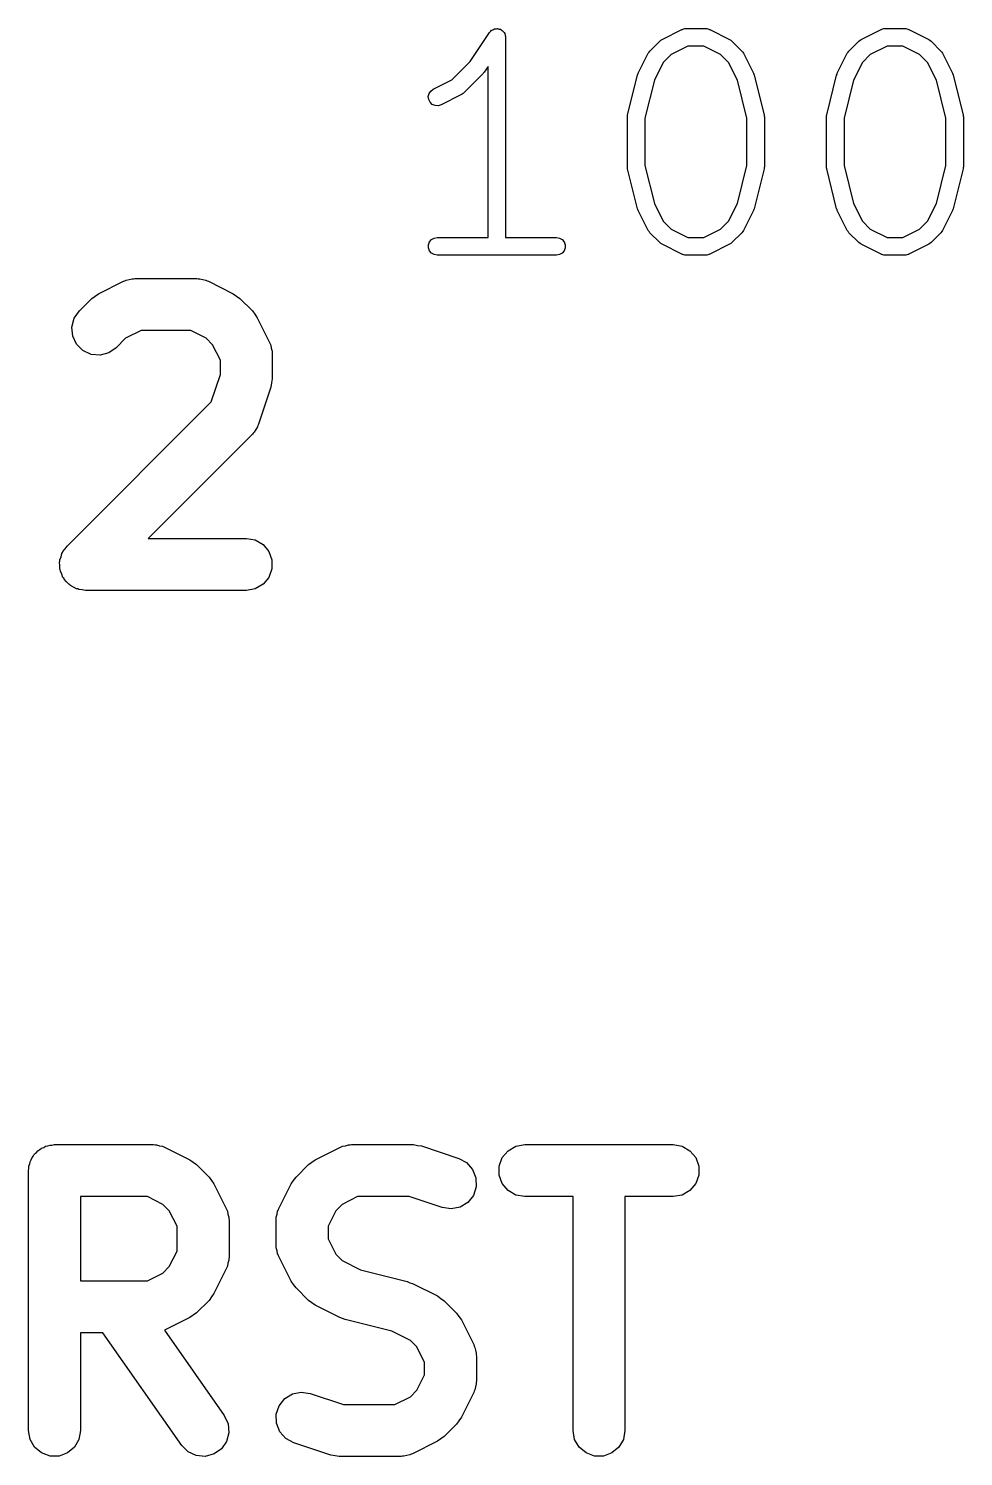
# Model space of a CAD drawing. Extents: x 0 to 76, y -93 to 16.
# Drawn here: x 9.67 to 15.07, y -74.33 to -66.09 of the extents above; entities that cross this region are included whole.
import ezdxf

# ---------------------------------------------------------------- set-up
doc = ezdxf.new("R2010")
doc.units = 0
doc.header["$MEASUREMENT"] = 0
doc.layers.add('BLACK', color=7, linetype='CONTINUOUS')

msp = doc.modelspace()

# ---------------------------------------------------------------- linework, layer by layer
at = {"layer": 'Black'}
for p, q in [((12.2201, -66.276), (12.3323, -66.1079)), ((12.3323, -66.1079), (12.3342, -66.1058)), ((12.3342, -66.1058), (12.3356, -66.1034)), ((12.3356, -66.1034), (12.3403, -66.0995)), ((12.3403, -66.0995), (12.3444, -66.0951)), ((12.3444, -66.0951), (12.347, -66.0939)), ((12.347, -66.0939), (12.3491, -66.0921)), ((12.3491, -66.0921), (12.3548, -66.09)), ((12.3548, -66.09), (12.3603, -66.0873)), ((12.3603, -66.0873), (12.3631, -66.087)), ((12.3631, -66.087), (12.3657, -66.086)), ((12.3657, -66.086), (12.3718, -66.086)), ((12.3718, -66.086), (12.3778, -66.0854)), ((12.3778, -66.0854), (12.3805, -66.086)), ((12.3805, -66.086), (12.3833, -66.086)), ((12.3833, -66.086), (12.389, -66.0881)), ((12.389, -66.0881), (12.3949, -66.0895)), ((12.3949, -66.0895), (12.3973, -66.0911)), ((12.3973, -66.0911), (12.3999, -66.0921)), ((12.3999, -66.0921), (12.4046, -66.096)), ((12.4046, -66.096), (12.4096, -66.0993)), ((12.4096, -66.0993), (12.4113, -66.1016)), ((12.4113, -66.1016), (12.4134, -66.1034)), ((12.4134, -66.1034), (12.4165, -66.1086)), ((12.4165, -66.1086), (12.4201, -66.1135)), ((13.3285, -66.1481), (13.4434, -66.0906)), ((13.4434, -66.0906), (13.4462, -66.0898)), ((13.4462, -66.0898), (13.4487, -66.0883)), ((13.4487, -66.0883), (13.4546, -66.0873)), ((13.4546, -66.0873), (13.4603, -66.0856)), ((13.4603, -66.0856), (13.4632, -66.0858)), ((13.4632, -66.0858), (13.4661, -66.0852)), ((13.4661, -66.0852), (13.581, -66.0852)), ((13.581, -66.0852), (13.5839, -66.0858)), ((13.5839, -66.0858), (13.5868, -66.0856)), ((13.5868, -66.0856), (13.5925, -66.0873)), ((13.5925, -66.0873), (13.5984, -66.0883)), ((13.5984, -66.0883), (13.6009, -66.0898)), ((13.6009, -66.0898), (13.6037, -66.0906)), ((13.6037, -66.0906), (13.7186, -66.1481)), ((14.4775, -66.1481), (14.5924, -66.0906)), ((14.5924, -66.0906), (14.5953, -66.0898)), ((14.5953, -66.0898), (14.5978, -66.0883)), ((14.5978, -66.0883), (14.6037, -66.0873)), ((14.6037, -66.0873), (14.6094, -66.0856)), ((14.6094, -66.0856), (14.6123, -66.0858)), ((14.6123, -66.0858), (14.6152, -66.0852)), ((14.6152, -66.0852), (14.7301, -66.0852)), ((14.7301, -66.0852), (14.733, -66.0858)), ((14.733, -66.0858), (14.7359, -66.0856)), ((14.7359, -66.0856), (14.7416, -66.0873)), ((14.7416, -66.0873), (14.7474, -66.0883)), ((14.7474, -66.0883), (14.75, -66.0898)), ((14.75, -66.0898), (14.7528, -66.0906)), ((14.7528, -66.0906), (14.8677, -66.1481)), ((12.4201, -66.1135), (12.4209, -66.1162)), ((12.4209, -66.1162), (12.4223, -66.1187)), ((12.4223, -66.1187), (12.4233, -66.1246)), ((12.4233, -66.1246), (12.425, -66.1305)), ((12.425, -66.1305), (12.4248, -66.1333)), ((12.4248, -66.1333), (12.4253, -66.136)), ((12.4253, -66.136), (12.4253, -67.2917)), ((13.2578, -66.215), (13.3153, -66.1576)), ((13.3153, -66.1576), (13.322, -66.1529)), ((13.322, -66.1529), (13.3285, -66.1481)), ((13.4781, -66.1868), (13.3813, -66.2352)), ((13.569, -66.1868), (13.4781, -66.1868)), ((13.6658, -66.2353), (13.569, -66.1868)), ((13.7186, -66.1481), (13.7252, -66.1529)), ((13.7252, -66.1529), (13.7318, -66.1576)), ((13.7318, -66.1576), (13.7893, -66.215)), ((14.4069, -66.215), (14.4643, -66.1576)), ((14.4643, -66.1576), (14.471, -66.1529)), ((14.471, -66.1529), (14.4775, -66.1481)), ((14.6272, -66.1868), (14.5304, -66.2352)), ((14.7181, -66.1868), (14.6272, -66.1868)), ((14.8149, -66.2353), (14.7181, -66.1868)), ((14.8677, -66.1481), (14.8742, -66.1529)), ((14.8742, -66.1529), (14.8809, -66.1576)), ((14.8809, -66.1576), (14.9383, -66.215)), ((12.1146, -66.3816), (12.2201, -66.276)), ((13.1909, -66.3431), (13.2483, -66.2282)), ((13.2483, -66.2282), (13.2532, -66.2217)), ((13.2532, -66.2217), (13.2578, -66.215)), ((13.3813, -66.2352), (13.3355, -66.281)), ((13.7116, -66.281), (13.6658, -66.2353)), ((13.7893, -66.215), (13.794, -66.2217)), ((13.794, -66.2217), (13.7988, -66.2282)), ((13.7988, -66.2282), (13.8563, -66.3431)), ((14.3399, -66.3431), (14.3974, -66.2282)), ((14.3974, -66.2282), (14.4022, -66.2217)), ((14.4022, -66.2217), (14.4069, -66.215)), ((14.5304, -66.2352), (14.4846, -66.281)), ((14.8607, -66.281), (14.8149, -66.2353)), ((14.9383, -66.215), (14.943, -66.2217)), ((14.943, -66.2217), (14.9479, -66.2282)), ((14.9479, -66.2282), (15.0053, -66.3431)), ((12.2955, -66.3443), (12.1806, -66.4592)), ((12.2984, -66.3402), (12.2955, -66.3443)), ((12.3019, -66.3366), (12.2984, -66.3402)), ((12.3237, -66.3038), (12.3019, -66.3366)), ((12.3237, -67.2917), (12.3237, -66.3038)), ((13.1296, -66.5833), (13.187, -66.3535)), ((13.187, -66.3535), (13.1893, -66.3485)), ((13.1893, -66.3485), (13.1909, -66.3431)), ((13.3355, -66.281), (13.2842, -66.3836)), ((13.7629, -66.3836), (13.7116, -66.281)), ((13.8563, -66.3431), (13.8579, -66.3485)), ((13.8579, -66.3485), (13.8601, -66.3535)), ((13.8601, -66.3535), (13.9176, -66.5833)), ((14.2786, -66.5833), (14.3361, -66.3535)), ((14.3361, -66.3535), (14.3383, -66.3485)), ((14.3383, -66.3485), (14.3399, -66.3431)), ((14.4846, -66.281), (14.4333, -66.3836)), ((14.912, -66.3836), (14.8607, -66.281)), ((15.0053, -66.3431), (15.0069, -66.3485)), ((15.0069, -66.3485), (15.0092, -66.3535)), ((15.0092, -66.3535), (15.0666, -66.5833)), ((11.9929, -66.4458), (12.0071, -66.4353)), ((12.0071, -66.4353), (12.1146, -66.3816)), ((13.2842, -66.3836), (13.2297, -66.6019)), ((13.8175, -66.6019), (13.7629, -66.3836)), ((14.4333, -66.3836), (14.3787, -66.6019)), ((14.9665, -66.6019), (14.912, -66.3836)), ((11.9791, -66.4777), (11.9832, -66.4606)), ((11.9811, -66.4952), (11.9791, -66.4777)), ((11.989, -66.511), (11.9811, -66.4952)), ((11.9832, -66.4606), (11.9929, -66.4458)), ((12.0018, -66.5232), (11.989, -66.511)), ((12.018, -66.5302), (12.0018, -66.5232)), ((12.1674, -66.4687), (12.0525, -66.5262)), ((12.174, -66.4639), (12.1674, -66.4687)), ((12.1806, -66.4592), (12.174, -66.4639)), ((12.0356, -66.5312), (12.018, -66.5302)), ((12.0525, -66.5262), (12.0356, -66.5312)), ((13.1281, -66.5957), (13.1291, -66.5895)), ((13.1281, -66.8829), (13.1281, -66.5957)), ((13.1291, -66.5895), (13.1296, -66.5833)), ((13.2297, -66.6019), (13.2297, -66.8767)), ((13.8175, -66.8767), (13.8175, -66.6019)), ((13.9176, -66.5833), (13.918, -66.5895)), ((13.918, -66.5895), (13.9191, -66.5957)), ((13.9191, -66.5957), (13.9191, -66.8829)), ((14.2771, -66.5957), (14.2782, -66.5895)), ((14.2771, -66.8829), (14.2771, -66.5957)), ((14.2782, -66.5895), (14.2786, -66.5833)), ((14.3787, -66.6019), (14.3787, -66.8767)), ((14.9665, -66.8767), (14.9665, -66.6019)), ((15.0666, -66.5833), (15.0671, -66.5895)), ((15.0671, -66.5895), (15.0681, -66.5957)), ((15.0681, -66.5957), (15.0681, -66.8829)), ((13.1291, -66.8891), (13.1281, -66.8829)), ((13.1296, -66.8952), (13.1291, -66.8891)), ((13.187, -67.1251), (13.1296, -66.8952)), ((13.2297, -66.8767), (13.2842, -67.095)), ((13.7629, -67.095), (13.8175, -66.8767)), ((13.9176, -66.8952), (13.8601, -67.1251)), ((13.918, -66.8891), (13.9176, -66.8952)), ((13.9191, -66.8829), (13.918, -66.8891)), ((14.2782, -66.8891), (14.2771, -66.8829)), ((14.2786, -66.8952), (14.2782, -66.8891)), ((14.3361, -67.1251), (14.2786, -66.8952)), ((14.3787, -66.8767), (14.4333, -67.095)), ((14.912, -67.095), (14.9665, -66.8767)), ((15.0666, -66.8952), (15.0092, -67.1251)), ((15.0671, -66.8891), (15.0666, -66.8952)), ((15.0681, -66.8829), (15.0671, -66.8891)), ((13.2842, -67.095), (13.3355, -67.1976)), ((13.7116, -67.1976), (13.7629, -67.095)), ((14.4333, -67.095), (14.4846, -67.1976)), ((14.8607, -67.1976), (14.912, -67.095)), ((13.1893, -67.1301), (13.187, -67.1251)), ((13.1909, -67.1355), (13.1893, -67.1301)), ((13.2483, -67.2504), (13.1909, -67.1355)), ((13.8563, -67.1355), (13.7988, -67.2504)), ((13.8579, -67.1301), (13.8563, -67.1355)), ((13.8601, -67.1251), (13.8579, -67.1301)), ((14.3383, -67.1301), (14.3361, -67.1251)), ((14.3399, -67.1355), (14.3383, -67.1301)), ((14.3974, -67.2504), (14.3399, -67.1355)), ((15.0053, -67.1355), (14.9479, -67.2504)), ((15.0069, -67.1301), (15.0053, -67.1355)), ((15.0092, -67.1251), (15.0069, -67.1301)), ((13.2532, -67.2569), (13.2483, -67.2504)), ((13.2578, -67.2636), (13.2532, -67.2569)), ((13.3153, -67.321), (13.2578, -67.2636)), ((13.3355, -67.1976), (13.3813, -67.2433)), ((13.3813, -67.2433), (13.4781, -67.2917)), ((13.569, -67.2917), (13.6658, -67.2433)), ((13.6658, -67.2433), (13.7116, -67.1976)), ((13.7893, -67.2636), (13.7318, -67.321)), ((13.794, -67.2569), (13.7893, -67.2636)), ((13.7988, -67.2504), (13.794, -67.2569)), ((14.4022, -67.2569), (14.3974, -67.2504)), ((14.4069, -67.2636), (14.4022, -67.2569)), ((14.4643, -67.321), (14.4069, -67.2636)), ((14.4846, -67.1976), (14.5304, -67.2433)), ((14.5304, -67.2433), (14.6272, -67.2917)), ((14.7181, -67.2917), (14.8149, -67.2433)), ((14.8149, -67.2433), (14.8607, -67.1976)), ((14.9383, -67.2636), (14.8809, -67.321)), ((14.943, -67.2569), (14.9383, -67.2636)), ((14.9479, -67.2504), (14.943, -67.2569)), ((11.9798, -67.3337), (11.9858, -67.3171)), ((11.9798, -67.3514), (11.9798, -67.3337)), ((11.9858, -67.3171), (11.9972, -67.3036)), ((11.9972, -67.3036), (12.0124, -67.2948)), ((12.0124, -67.2948), (12.0298, -67.2917)), ((12.0298, -67.2917), (12.3237, -67.2917)), ((12.4253, -67.2917), (12.7192, -67.2917)), ((12.7192, -67.2917), (12.7366, -67.2948)), ((12.7366, -67.2948), (12.7519, -67.3036)), ((12.7519, -67.3036), (12.7632, -67.3171)), ((12.7632, -67.3171), (12.7693, -67.3337)), ((12.7693, -67.3337), (12.7693, -67.3514)), ((13.322, -67.3257), (13.3153, -67.321)), ((13.3285, -67.3305), (13.322, -67.3257)), ((13.4434, -67.388), (13.3285, -67.3305)), ((13.4781, -67.2917), (13.569, -67.2917)), ((13.7186, -67.3305), (13.6037, -67.388)), ((13.7252, -67.3257), (13.7186, -67.3305)), ((13.7318, -67.321), (13.7252, -67.3257)), ((14.471, -67.3257), (14.4643, -67.321)), ((14.4775, -67.3305), (14.471, -67.3257)), ((14.5924, -67.388), (14.4775, -67.3305)), ((14.6272, -67.2917), (14.7181, -67.2917)), ((14.8677, -67.3305), (14.7528, -67.388)), ((14.8742, -67.3257), (14.8677, -67.3305)), ((14.8809, -67.321), (14.8742, -67.3257)), ((11.9858, -67.3679), (11.9798, -67.3514)), ((11.9972, -67.3815), (11.9858, -67.3679)), ((12.0124, -67.3903), (11.9972, -67.3815)), ((12.0298, -67.3933), (12.0124, -67.3903)), ((12.7192, -67.3933), (12.0298, -67.3933)), ((12.7366, -67.3903), (12.7192, -67.3933)), ((12.7519, -67.3815), (12.7366, -67.3903)), ((12.7632, -67.3679), (12.7519, -67.3815)), ((12.7693, -67.3514), (12.7632, -67.3679)), ((13.4462, -67.3888), (13.4434, -67.388)), ((13.4487, -67.3903), (13.4462, -67.3888)), ((13.4546, -67.3913), (13.4487, -67.3903)), ((13.4603, -67.393), (13.4546, -67.3913)), ((13.4632, -67.3928), (13.4603, -67.393)), ((13.4661, -67.3933), (13.4632, -67.3928)), ((13.581, -67.3933), (13.4661, -67.3933)), ((13.5839, -67.3928), (13.581, -67.3933)), ((13.5868, -67.393), (13.5839, -67.3928)), ((13.5925, -67.3913), (13.5868, -67.393)), ((13.5984, -67.3903), (13.5925, -67.3913)), ((13.6009, -67.3888), (13.5984, -67.3903)), ((13.6037, -67.388), (13.6009, -67.3888)), ((14.5953, -67.3888), (14.5924, -67.388)), ((14.5978, -67.3903), (14.5953, -67.3888)), ((14.6037, -67.3913), (14.5978, -67.3903)), ((14.6094, -67.393), (14.6037, -67.3913)), ((14.6123, -67.3928), (14.6094, -67.393)), ((14.6152, -67.3933), (14.6123, -67.3928)), ((14.7301, -67.3933), (14.6152, -67.3933)), ((14.733, -67.3928), (14.7301, -67.3933)), ((14.7359, -67.393), (14.733, -67.3928)), ((14.7416, -67.3913), (14.7359, -67.393)), ((14.7474, -67.3903), (14.7416, -67.3913)), ((14.75, -67.3888), (14.7474, -67.3903)), ((14.7528, -67.388), (14.75, -67.3888)), ((10.0758, -67.6158), (10.2186, -67.5444)), ((10.2186, -67.5444), (10.2269, -67.5419)), ((10.2269, -67.5419), (10.2344, -67.5376)), ((10.2344, -67.5376), (10.2517, -67.5346)), ((10.2517, -67.5346), (10.2686, -67.5296)), ((10.2686, -67.5296), (10.2772, -67.5301)), ((10.2772, -67.5301), (10.2857, -67.5286)), ((10.2857, -67.5286), (10.6429, -67.5286)), ((10.6429, -67.5286), (10.6514, -67.5301)), ((10.6514, -67.5301), (10.66, -67.5296)), ((10.66, -67.5296), (10.6769, -67.5346)), ((10.6769, -67.5346), (10.6942, -67.5376)), ((10.6942, -67.5376), (10.7017, -67.5419)), ((10.7017, -67.5419), (10.7099, -67.5444)), ((10.7099, -67.5444), (10.8528, -67.6158)), ((9.96536, -67.7154), (10.0368, -67.6439)), ((10.0368, -67.6439), (10.0565, -67.6302)), ((10.0565, -67.6302), (10.0758, -67.6158)), ((10.8528, -67.6158), (10.8721, -67.6301)), ((10.8721, -67.6301), (10.8918, -67.6439)), ((10.8918, -67.6439), (10.9632, -67.7154)), ((9.922, -67.8084), (9.93548, -67.758)), ((9.93548, -67.758), (9.96536, -67.7154)), ((10.9632, -67.7154), (10.977, -67.735)), ((10.977, -67.735), (10.9913, -67.7543)), ((10.9913, -67.7543), (11.0627, -67.8972)), ((9.92654, -67.8603), (9.922, -67.8084)), ((10.3211, -67.8286), (10.2317, -67.8733)), ((10.6074, -67.8286), (10.3211, -67.8286)), ((10.6969, -67.8733), (10.6074, -67.8286)), ((9.94856, -67.9075), (9.92654, -67.8603)), ((9.98539, -67.9443), (9.94856, -67.9075)), ((10.2317, -67.8733), (10.1775, -67.9275)), ((10.7339, -67.9103), (10.6969, -67.8733)), ((10.7786, -67.9997), (10.7339, -67.9103)), ((11.0627, -67.8972), (11.0652, -67.9055)), ((11.0652, -67.9055), (11.0695, -67.913)), ((11.0695, -67.913), (11.0726, -67.9303)), ((10.0326, -67.9663), (9.98539, -67.9443)), ((10.0845, -67.9709), (10.0326, -67.9663)), ((10.1348, -67.9574), (10.0845, -67.9709)), ((10.1775, -67.9275), (10.1348, -67.9574)), ((10.7786, -68.0828), (10.7786, -67.9997)), ((11.0726, -67.9303), (11.0776, -67.9471)), ((11.0776, -67.9471), (11.0771, -67.9558)), ((11.0771, -67.9558), (11.0786, -67.9643)), ((11.0786, -67.9643), (11.0786, -68.1071)), ((10.726, -68.2404), (10.7786, -68.0828)), ((11.0709, -68.1546), (10.9994, -68.3689)), ((11.0744, -68.1308), (11.0709, -68.1546)), ((11.0786, -68.1071), (11.0744, -68.1308)), ((9.89393, -69.0725), (10.726, -68.2404)), ((10.9746, -68.4147), (10.9682, -68.4204)), ((10.983, -68.3992), (10.9746, -68.4147)), ((10.9931, -68.3848), (10.983, -68.3992)), ((10.9953, -68.3765), (10.9931, -68.3848)), ((10.9994, -68.3689), (10.9953, -68.3765)), ((10.9632, -68.4275), (10.3621, -69.0286)), ((10.9682, -68.4204), (10.9632, -68.4275)), ((9.8827, -69.0886), (9.89393, -69.0725)), ((10.3621, -69.0286), (10.9286, -69.0286)), ((10.9286, -69.0286), (10.9799, -69.0376)), ((10.9799, -69.0376), (11.025, -69.0637)), ((11.025, -69.0637), (11.0585, -69.1036)), ((9.85057, -69.1655), (9.85228, -69.1591)), ((9.85228, -69.1525), (9.85898, -69.1341)), ((9.85228, -69.1591), (9.85228, -69.1525)), ((9.85898, -69.1341), (9.86405, -69.1152)), ((9.86405, -69.1152), (9.86784, -69.1098)), ((9.86784, -69.1098), (9.8701, -69.1036)), ((9.8701, -69.1036), (9.8827, -69.0886)), ((11.0585, -69.1036), (11.0763, -69.1525)), ((11.0763, -69.1525), (11.0763, -69.2046)), ((9.85228, -69.185), (9.85057, -69.1655)), ((9.85228, -69.2046), (9.85228, -69.185)), ((9.85454, -69.2108), (9.85228, -69.2046)), ((9.85511, -69.2174), (9.85454, -69.2108)), ((9.86339, -69.2352), (9.85511, -69.2174)), ((9.8701, -69.2536), (9.86339, -69.2352)), ((11.0763, -69.2046), (11.0585, -69.2536)), ((9.87434, -69.2586), (9.8701, -69.2536)), ((9.87713, -69.2646), (9.87434, -69.2586)), ((9.89098, -69.2785), (9.87713, -69.2646)), ((9.90358, -69.2935), (9.89098, -69.2785)), ((9.9093, -69.2968), (9.90358, -69.2935)), ((9.91396, -69.3014), (9.9093, -69.2968)), ((9.93172, -69.3097), (9.91396, -69.3014)), ((9.9487, -69.3195), (9.93172, -69.3097)), ((9.9552, -69.3207), (9.9487, -69.3195)), ((9.96118, -69.3235), (9.9552, -69.3207)), ((9.9807, -69.3252), (9.96118, -69.3235)), ((10, -69.3286), (9.9807, -69.3252)), ((10.9799, -69.3195), (10.9286, -69.3286)), ((11.025, -69.2935), (10.9799, -69.3195)), ((11.0585, -69.2536), (11.025, -69.2935)), ((10.9286, -69.3286), (10, -69.3286)), ((9.75876, -72.5442), (9.77013, -72.5376)), ((9.77013, -72.5376), (9.78305, -72.5353)), ((9.78305, -72.5353), (9.79538, -72.5309)), ((9.79538, -72.5309), (9.8085, -72.5309)), ((9.8085, -72.5309), (9.82143, -72.5286)), ((9.82143, -72.5286), (10.3929, -72.5286)), ((10.3929, -72.5286), (10.4014, -72.5301)), ((10.4014, -72.5301), (10.41, -72.5296)), ((10.41, -72.5296), (10.4268, -72.5346)), ((10.4268, -72.5346), (10.4442, -72.5376)), ((10.4442, -72.5376), (10.4517, -72.5419)), ((10.4517, -72.5419), (10.4599, -72.5444)), ((11.4686, -72.5444), (11.4769, -72.5419)), ((11.4769, -72.5419), (11.4844, -72.5376)), ((11.4844, -72.5376), (11.5017, -72.5346)), ((11.5017, -72.5346), (11.5186, -72.5296)), ((11.5186, -72.5296), (11.5272, -72.5301)), ((11.5272, -72.5301), (11.5357, -72.5286)), ((11.5357, -72.5286), (11.8929, -72.5286)), ((11.8929, -72.5286), (11.9165, -72.5327)), ((11.9165, -72.5327), (11.9403, -72.5363)), ((11.9403, -72.5363), (12.1546, -72.6077)), ((12.4393, -72.5637), (12.4844, -72.5376)), ((12.4844, -72.5376), (12.5357, -72.5286)), ((12.5357, -72.5286), (13.3929, -72.5286)), ((13.3929, -72.5286), (13.4442, -72.5376)), ((13.4442, -72.5376), (13.4893, -72.5637)), ((9.68047, -72.6273), (9.68704, -72.6159)), ((9.68704, -72.6159), (9.69153, -72.6036)), ((9.69153, -72.6036), (9.69996, -72.5935)), ((9.69996, -72.5935), (9.70652, -72.5822)), ((9.70652, -72.5822), (9.71657, -72.5737)), ((9.71657, -72.5737), (9.72501, -72.5637)), ((9.72501, -72.5637), (9.73638, -72.5571)), ((9.73638, -72.5571), (9.74643, -72.5487)), ((9.74643, -72.5487), (9.75876, -72.5442)), ((10.4599, -72.5444), (10.6028, -72.6158)), ((10.6028, -72.6158), (10.6221, -72.6301)), ((11.3065, -72.6301), (11.3258, -72.6158)), ((11.3258, -72.6158), (11.4686, -72.5444)), ((12.1546, -72.6077), (12.2004, -72.6325)), ((12.388, -72.6525), (12.4058, -72.6036)), ((12.4058, -72.6036), (12.4393, -72.5637)), ((13.4893, -72.5637), (13.5228, -72.6036)), ((13.5228, -72.6036), (13.5406, -72.6525)), ((9.67143, -72.6786), (9.67371, -72.6656)), ((9.67143, -74.1786), (9.67143, -72.6786)), ((9.67371, -72.6525), (9.6782, -72.6402)), ((9.67371, -72.6656), (9.67371, -72.6525)), ((9.6782, -72.6402), (9.68047, -72.6273)), ((10.6221, -72.6301), (10.6418, -72.6439)), ((10.6418, -72.6439), (10.7132, -72.7154)), ((11.2154, -72.7154), (11.2868, -72.6439)), ((11.2868, -72.6439), (11.3065, -72.6301)), ((12.2004, -72.6325), (12.2349, -72.6715)), ((12.2349, -72.6715), (12.2541, -72.7199)), ((12.388, -72.7046), (12.388, -72.6525)), ((12.4058, -72.7536), (12.388, -72.7046)), ((13.5406, -72.7046), (13.5228, -72.7536)), ((13.5406, -72.6525), (13.5406, -72.7046)), ((10.7132, -72.7154), (10.727, -72.7351)), ((10.727, -72.7351), (10.7413, -72.7543)), ((10.7413, -72.7543), (10.8127, -72.8972)), ((11.1158, -72.8972), (11.1873, -72.7543)), ((11.1873, -72.7543), (11.2016, -72.7351)), ((11.2016, -72.7351), (11.2154, -72.7154)), ((12.2555, -72.772), (12.239, -72.8214)), ((12.2541, -72.7199), (12.2555, -72.772)), ((12.4393, -72.7935), (12.4058, -72.7536)), ((13.5228, -72.7536), (13.4893, -72.7935)), ((9.97143, -72.8286), (9.97143, -73.3143)), ((10.3574, -72.8286), (9.97143, -72.8286)), ((10.4469, -72.8733), (10.3574, -72.8286)), ((11.5711, -72.8286), (11.4817, -72.8733)), ((11.8685, -72.8286), (11.5711, -72.8286)), ((12.0597, -72.8923), (11.8685, -72.8286)), ((12.2067, -72.8622), (12.1623, -72.8895)), ((12.239, -72.8214), (12.2067, -72.8622)), ((12.4844, -72.8195), (12.4393, -72.7935)), ((12.5357, -72.8286), (12.4844, -72.8195)), ((12.8143, -72.8286), (12.5357, -72.8286)), ((12.8143, -74.1786), (12.8143, -72.8286)), ((13.3929, -72.8286), (13.1143, -72.8286)), ((13.1143, -72.8286), (13.1143, -74.1786)), ((13.4442, -72.8195), (13.3929, -72.8286)), ((13.4893, -72.7935), (13.4442, -72.8195)), ((10.4839, -72.9103), (10.4469, -72.8733)), ((10.5286, -72.9997), (10.4839, -72.9103)), ((10.8127, -72.8972), (10.8152, -72.9055)), ((10.8152, -72.9055), (10.8195, -72.913)), ((10.8195, -72.913), (10.8226, -72.9303)), ((10.8226, -72.9303), (10.8276, -72.9471)), ((10.8276, -72.9471), (10.8271, -72.9558)), ((11.101, -72.9471), (11.106, -72.9303)), ((11.1015, -72.9558), (11.101, -72.9471)), ((11.106, -72.9303), (11.109, -72.913)), ((11.109, -72.913), (11.1134, -72.9055)), ((11.1134, -72.9055), (11.1158, -72.8972)), ((11.4447, -72.9103), (11.4, -72.9997)), ((11.4817, -72.8733), (11.4447, -72.9103)), ((12.1112, -72.8999), (12.0597, -72.8923)), ((12.1623, -72.8895), (12.1112, -72.8999)), ((10.5286, -73.1432), (10.5286, -72.9997)), ((10.8271, -72.9558), (10.8286, -72.9643)), ((10.8286, -72.9643), (10.8286, -73.1786)), ((11.1, -72.9643), (11.1015, -72.9558)), ((11.1, -73.1071), (11.1, -72.9643)), ((11.4, -72.9997), (11.4, -73.0717)), ((11.1015, -73.1157), (11.1, -73.1071)), ((11.101, -73.1243), (11.1015, -73.1157)), ((11.4, -73.0717), (11.4447, -73.1611)), ((10.4839, -73.2326), (10.5286, -73.1432)), ((10.8276, -73.1957), (10.8226, -73.2126)), ((10.8286, -73.1786), (10.8271, -73.1871)), ((10.8271, -73.1871), (10.8276, -73.1957)), ((11.106, -73.1411), (11.101, -73.1243)), ((11.109, -73.1584), (11.106, -73.1411)), ((11.1134, -73.1659), (11.109, -73.1584)), ((11.1158, -73.1742), (11.1134, -73.1659)), ((11.1873, -73.3171), (11.1158, -73.1742)), ((11.4447, -73.1611), (11.4817, -73.1982)), ((11.4817, -73.1982), (11.5881, -73.2513)), ((10.3574, -73.3143), (10.4469, -73.2696)), ((10.4469, -73.2696), (10.4839, -73.2326)), ((10.8127, -73.2457), (10.7413, -73.3885)), ((10.8152, -73.2374), (10.8127, -73.2457)), ((10.8195, -73.2299), (10.8152, -73.2374)), ((10.8226, -73.2126), (10.8195, -73.2299)), ((11.5881, -73.2513), (11.8578, -73.3188)), ((9.97143, -73.3143), (10.3574, -73.3143)), ((11.2016, -73.3364), (11.1873, -73.3171)), ((11.2154, -73.3561), (11.2016, -73.3364)), ((11.2868, -73.4275), (11.2154, -73.3561)), ((11.8578, -73.3188), (11.8728, -73.3254)), ((11.8728, -73.3254), (11.8885, -73.3301)), ((11.8885, -73.3301), (12.0314, -73.4016)), ((10.7132, -73.4275), (10.6418, -73.4989)), ((10.727, -73.4078), (10.7132, -73.4275)), ((10.7413, -73.3885), (10.727, -73.4078)), ((11.3065, -73.4413), (11.2868, -73.4275)), ((11.3258, -73.4556), (11.3065, -73.4413)), ((12.0314, -73.4016), (12.0507, -73.4159)), ((12.0507, -73.4159), (12.0704, -73.4296)), ((12.0704, -73.4296), (12.1418, -73.5011)), ((10.6028, -73.527), (10.4599, -73.5984)), ((10.6221, -73.5127), (10.6028, -73.527)), ((10.6418, -73.4989), (10.6221, -73.5127)), ((11.4686, -73.527), (11.3258, -73.4556)), ((11.4844, -73.5317), (11.4686, -73.527)), ((12.1418, -73.5011), (12.1556, -73.5208)), ((12.1556, -73.5208), (12.1699, -73.5401)), ((10.4599, -73.5984), (10.4563, -73.5995)), ((10.4563, -73.5995), (10.8015, -74.0926)), ((11.4993, -73.5384), (11.4844, -73.5317)), ((11.7691, -73.6058), (11.4993, -73.5384)), ((11.8754, -73.659), (11.7691, -73.6058)), ((12.1699, -73.5401), (12.2413, -73.6829)), ((10.1005, -73.6143), (9.97143, -73.6143)), ((9.97143, -73.6143), (9.97143, -74.1786)), ((10.5557, -74.2646), (10.1005, -73.6143)), ((11.9124, -73.696), (11.8754, -73.659)), ((12.2413, -73.6829), (12.2438, -73.6912)), ((12.2438, -73.6912), (12.2481, -73.6987)), ((11.9571, -73.7854), (11.9124, -73.696)), ((12.2481, -73.6987), (12.2511, -73.716)), ((12.2511, -73.716), (12.2562, -73.7329)), ((12.2562, -73.7329), (12.2556, -73.7415)), ((12.2556, -73.7415), (12.2571, -73.75)), ((12.2571, -73.75), (12.2571, -73.8929)), ((11.9124, -73.9469), (11.9571, -73.8574)), ((11.9571, -73.8574), (11.9571, -73.7854)), ((12.2511, -73.9269), (12.2481, -73.9442)), ((12.2562, -73.91), (12.2511, -73.9269)), ((12.2571, -73.8929), (12.2556, -73.9014)), ((12.2556, -73.9014), (12.2562, -73.91)), ((11.1181, -74.0357), (11.1505, -73.9949)), ((11.1505, -73.9949), (11.1949, -73.9676)), ((11.1949, -73.9676), (11.2459, -73.9572)), ((11.2459, -73.9572), (11.2974, -73.9648)), ((11.2974, -73.9648), (11.4886, -74.0286)), ((11.786, -74.0286), (11.8754, -73.9839)), ((11.8754, -73.9839), (11.9124, -73.9469)), ((12.2413, -73.9599), (12.1699, -74.1028)), ((12.2438, -73.9517), (12.2413, -73.9599)), ((12.2481, -73.9442), (12.2438, -73.9517)), ((10.8015, -74.0926), (10.8235, -74.1398)), ((11.1016, -74.0851), (11.1181, -74.0357)), ((11.103, -74.1372), (11.1016, -74.0851)), ((11.4886, -74.0286), (11.786, -74.0286)), ((12.1699, -74.1028), (12.1556, -74.1221)), ((9.68047, -74.2299), (9.67143, -74.1786)), ((9.97143, -74.1786), (9.96238, -74.2299)), ((10.8235, -74.1398), (10.828, -74.1917)), ((11.1222, -74.1857), (11.103, -74.1372)), ((11.1568, -74.2246), (11.1222, -74.1857)), ((12.1418, -74.1418), (12.0704, -74.2132)), ((12.1556, -74.1221), (12.1418, -74.1418)), ((12.8233, -74.2299), (12.8143, -74.1786)), ((13.1143, -74.1786), (13.1052, -74.2299)), ((9.70652, -74.275), (9.68047, -74.2299)), ((9.96238, -74.2299), (9.93634, -74.275)), ((10.5925, -74.3014), (10.5557, -74.2646)), ((10.8145, -74.242), (10.7846, -74.2847)), ((10.828, -74.1917), (10.8145, -74.242)), ((11.2026, -74.2494), (11.1568, -74.2246)), ((11.4169, -74.3209), (11.2026, -74.2494)), ((12.0314, -74.2413), (11.8885, -74.3127)), ((12.0507, -74.227), (12.0314, -74.2413)), ((12.0704, -74.2132), (12.0507, -74.227)), ((12.8494, -74.275), (12.8233, -74.2299)), ((13.1052, -74.2299), (13.0792, -74.275)), ((9.74643, -74.3085), (9.70652, -74.275)), ((9.79538, -74.3263), (9.74643, -74.3085)), ((9.84748, -74.3263), (9.79538, -74.3263)), ((9.89643, -74.3085), (9.84748, -74.3263)), ((9.93634, -74.275), (9.89643, -74.3085)), ((10.6397, -74.3235), (10.5925, -74.3014)), ((10.6916, -74.328), (10.6397, -74.3235)), ((10.7419, -74.3145), (10.6916, -74.328)), ((10.7846, -74.2847), (10.7419, -74.3145)), ((11.4406, -74.3244), (11.4169, -74.3209)), ((11.4643, -74.3286), (11.4406, -74.3244)), ((11.8214, -74.3286), (11.4643, -74.3286)), ((11.8299, -74.3271), (11.8214, -74.3286)), ((11.8386, -74.3276), (11.8299, -74.3271)), ((11.8554, -74.3226), (11.8386, -74.3276)), ((11.8727, -74.3195), (11.8554, -74.3226)), ((11.8802, -74.3152), (11.8727, -74.3195)), ((11.8885, -74.3127), (11.8802, -74.3152)), ((12.8893, -74.3085), (12.8494, -74.275)), ((12.9382, -74.3263), (12.8893, -74.3085)), ((12.9903, -74.3263), (12.9382, -74.3263)), ((13.0393, -74.3085), (12.9903, -74.3263)), ((13.0792, -74.275), (13.0393, -74.3085))]:
    msp.add_line(p, q, dxfattribs=at)

doc.saveas('drawing.dxf')
